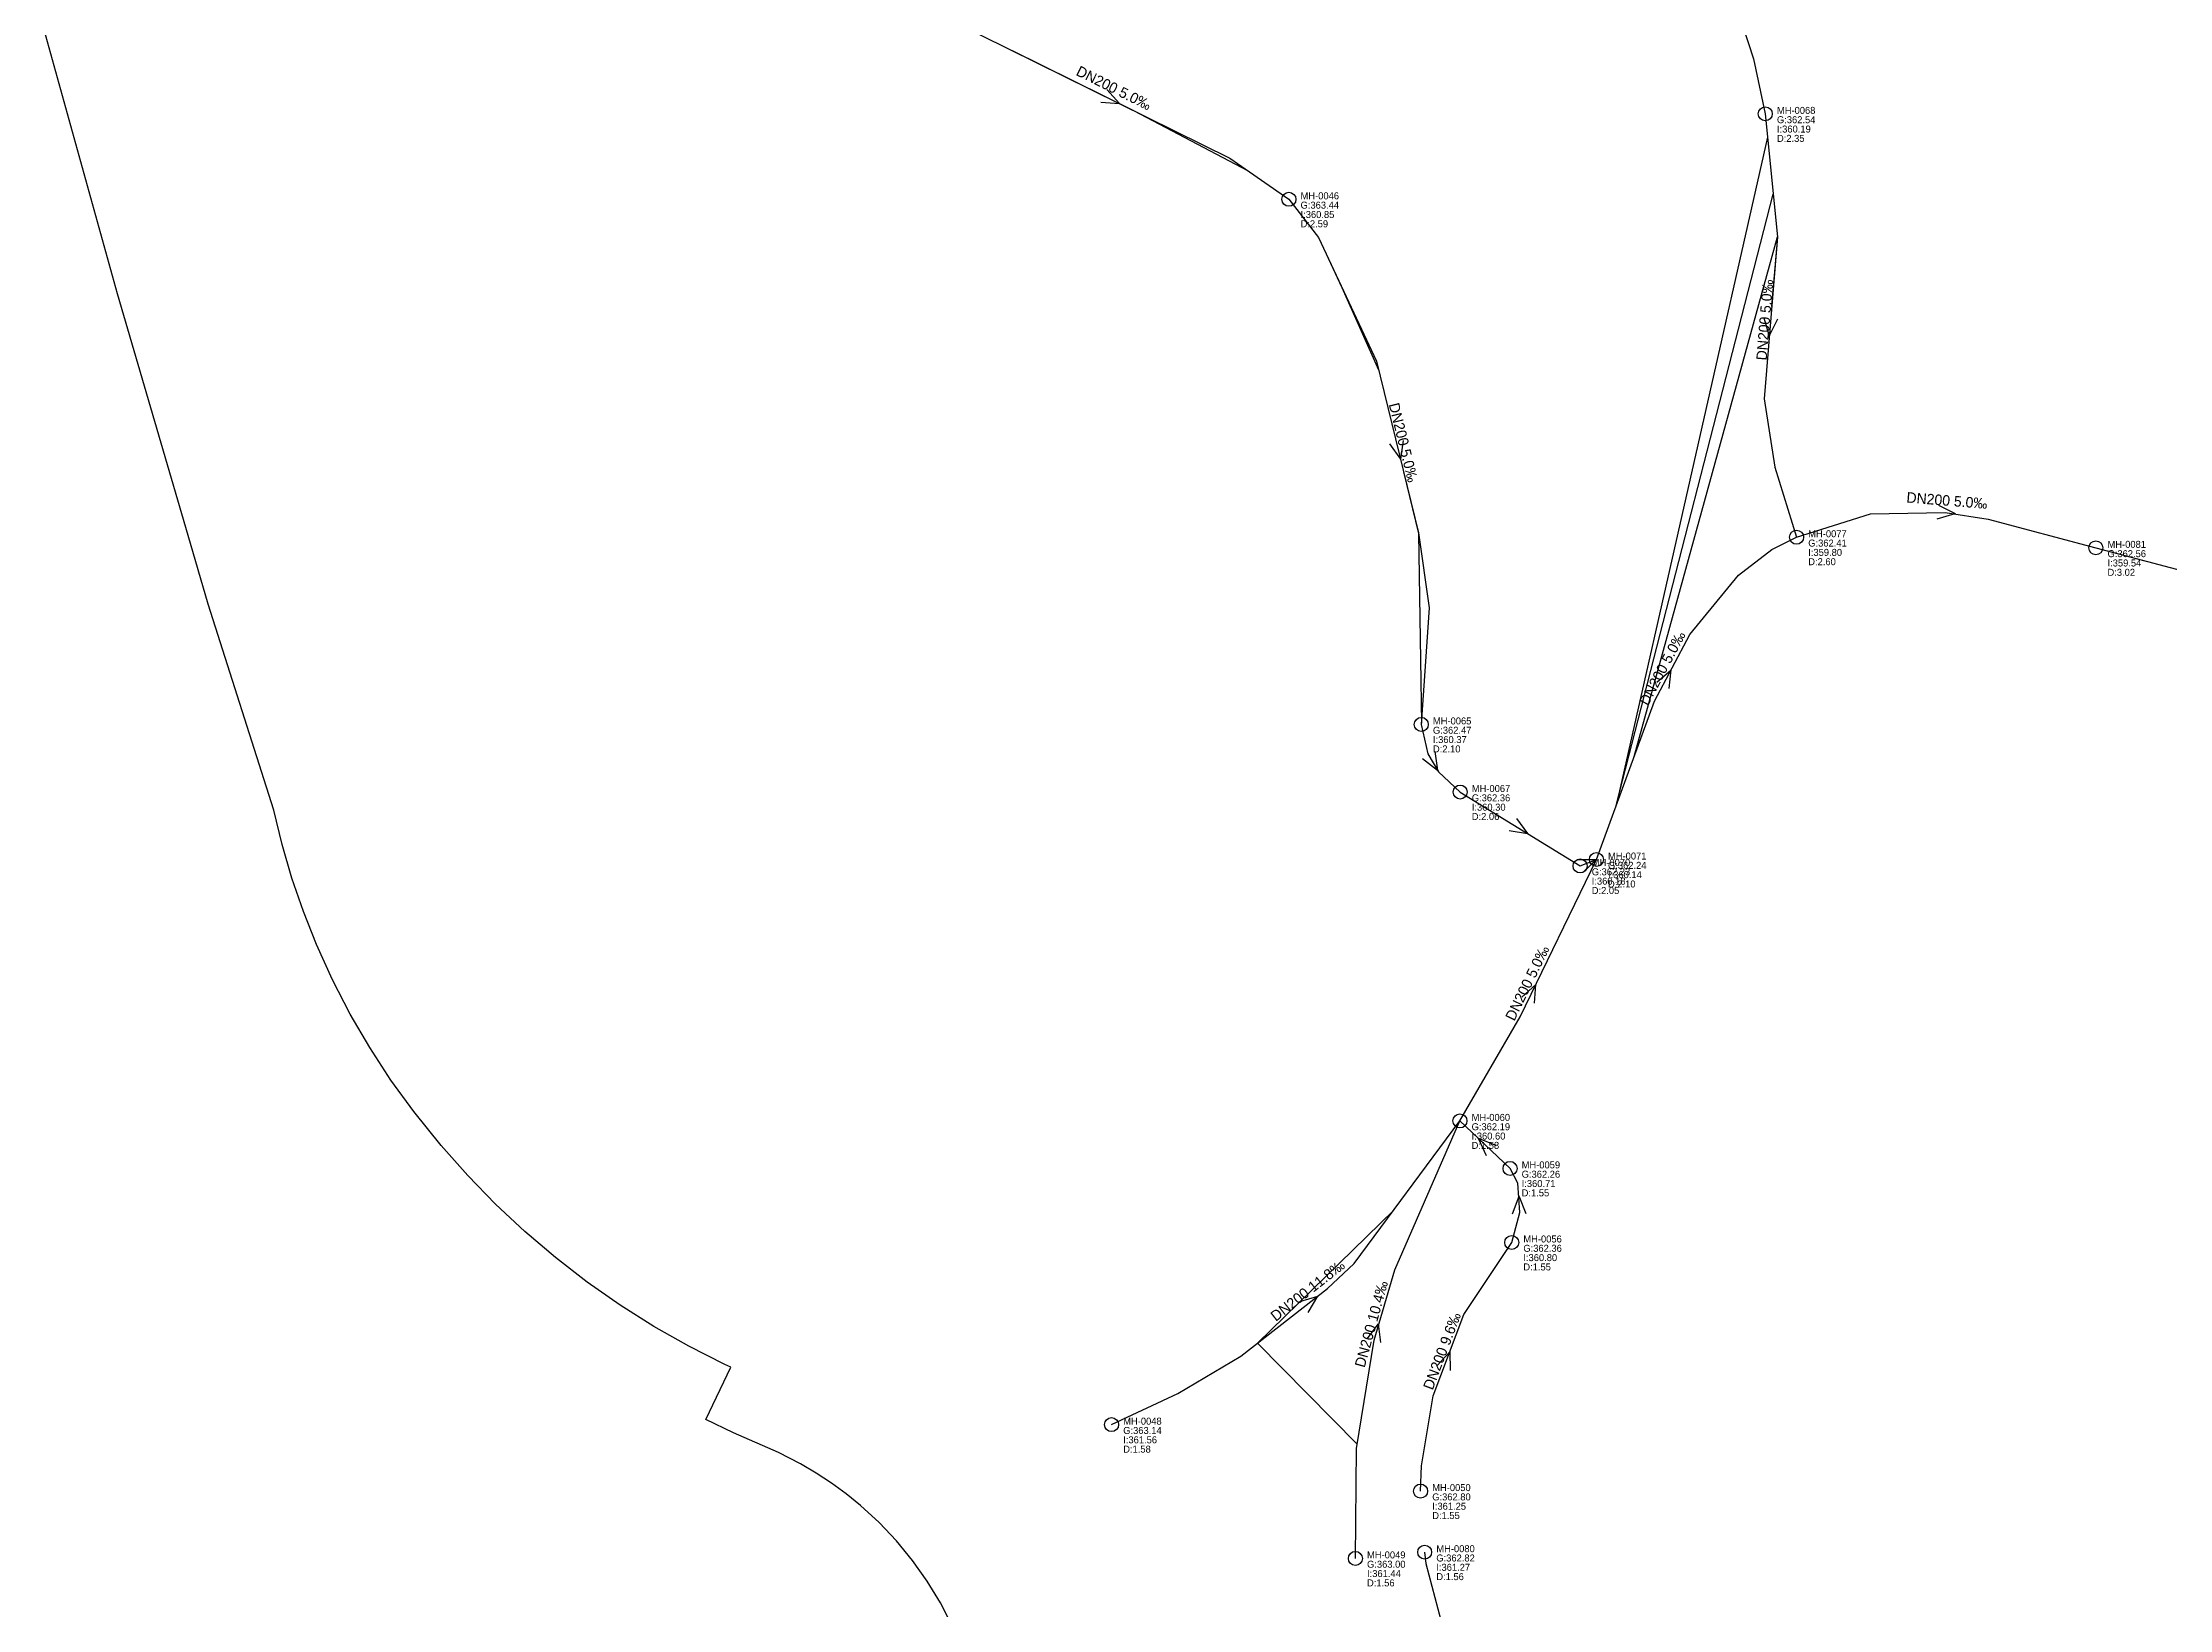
# Model space of a CAD drawing. Header units: metres. Extents: x 449901 to 451990, y 2566737 to 2570846.
# Drawn here: x 449958.3 to 450323.4, y 2570134.8 to 2570403.6 of the extents above; entities that cross this region are included whole.
import ezdxf
from ezdxf.enums import TextEntityAlignment as Align

# ---------------------------------------------------------------- set-up
doc = ezdxf.new("R2010")
doc.units = ezdxf.units.M
for name, color, linetype in [('SEW-CATCHMENT', 4, 'Continuous'), ('SEW-LABEL', 2, 'Continuous'), ('SEW-MH', 7, 'Continuous'), ('SEW-MH-LABEL', 8, 'Continuous'), ('SEW-PIPE-DN200', 3, 'Continuous'), ('SEW-RIDER', 8, 'Continuous')]:
    doc.layers.add(name, color=color, linetype=linetype)

msp = doc.modelspace()

# ---------------------------------------------------------------- linework, layer by layer
at = {"layer": 'SEW-CATCHMENT'}
msp.add_lwpolyline([(450114.38, 2570132.08), (450112.38, 2570135.94), (450110.12, 2570139.65), (450107.6, 2570143.2), (450104.85, 2570146.56), (450101.86, 2570149.71), (450098.66, 2570152.65), (450096.23, 2570154.63), (450093.71, 2570156.48), (450091.09, 2570158.19), (450088.4, 2570159.78), (450084.61, 2570161.71), (450076.87, 2570165.07), (450072.14, 2570167.36), (450076.39, 2570176.38), (450075.36, 2570176.84), (450069.22, 2570179.95), (450063.23, 2570183.35), (450057.41, 2570187.02), (450051.77, 2570190.97), (450046.32, 2570195.18), (450041.07, 2570199.64), (450036.04, 2570204.34), (450031.25, 2570209.27), (450026.7, 2570214.42), (450022.01, 2570220.24), (450018.08, 2570225.63), (450014.45, 2570231.19), (450011.1, 2570236.93), (450008.05, 2570242.83), (450005.3, 2570248.88), (450003.06, 2570254.54), (450001.08, 2570260.29), (449999.39, 2570266.07), (449997.96, 2570271.92), (449986.72, 2570307.31), (449983.29, 2570319.06), (449971.17, 2570360.55), (449958.28, 2570406.86)], dxfattribs=at)
at = {"layer": 'SEW-LABEL'}
for p, q in [((450140.96, 2570395.59), (450143.12, 2570393.19)), ((450139.9, 2570393.44), (450143.12, 2570393.19)), ((450253.7, 2570356.39), (450254.65, 2570353.3)), ((450256.09, 2570356.19), (450254.65, 2570353.3)), ((450191.81, 2570335.35), (450191.36, 2570332.15)), ((450189.48, 2570334.78), (450191.36, 2570332.15)), ((450283.69, 2570324.29), (450286.58, 2570322.86)), ((450283.5, 2570321.9), (450286.58, 2570322.86)), ((450235.34, 2570293.91), (450237.8, 2570296)), ((450237.46, 2570292.79), (450237.8, 2570296)), ((450195.16, 2570280.8), (450197.71, 2570278.81)), ((450197.23, 2570282), (450197.71, 2570278.81)), ((450211.25, 2570270.52), (450213.17, 2570267.92)), ((450209.99, 2570268.47), (450213.17, 2570267.92)), ((450221.75, 2570263.47), (450224.98, 2570263.47)), ((450222.64, 2570261.24), (450224.98, 2570263.47)), ((450212.2, 2570239.87), (450214.58, 2570242.05)), ((450214.35, 2570238.82), (450214.58, 2570242.05)), ((450206.13, 2570212.65), (450204.77, 2570215.58)), ((450207.78, 2570214.39), (450204.77, 2570215.58)), ((450210.56, 2570202.69), (450211.75, 2570205.7)), ((450212.96, 2570202.7), (450211.75, 2570205.7)), ((450174.06, 2570187.63), (450177.17, 2570188.53)), ((450175.54, 2570185.74), (450177.17, 2570188.53)), ((450185.66, 2570181.2), (450187.61, 2570183.78)), ((450187.98, 2570180.57), (450187.61, 2570183.78)), ((450197.68, 2570176.65), (450199.86, 2570179.04)), ((450199.92, 2570175.81), (450199.86, 2570179.04))]:
    msp.add_line(p, q, dxfattribs=at)
at = {"layer": 'SEW-MH'}
for centre in [(450253.98, 2570391.41), (450172.21, 2570376.75), (450259.35, 2570318.77), (450310.72, 2570316.95), (450194.93, 2570286.65), (450201.6, 2570275.05), (450222.19, 2570262.36), (450224.98, 2570263.47), (450201.57, 2570218.62), (450210.16, 2570210.47), (450210.45, 2570197.76), (450141.77, 2570166.5), (450194.81, 2570155.1), (450195.51, 2570144.62), (450183.62, 2570143.55)]:
    msp.add_circle(centre, 1.2, dxfattribs=at)
at = {"layer": 'SEW-PIPE-DN200'}
for points in [[(450231.37, 2570445.6), (450233.43, 2570439), (450248.11, 2570412.66), (450251.98, 2570400.87), (450253.98, 2570391.42), (450253.98, 2570391.41)], [(450110.68, 2570409.85), (450114.59, 2570407.27), (450162.06, 2570383.83), (450172.21, 2570376.75)], [(450253.98, 2570391.41), (450256.05, 2570370.34), (450253.77, 2570342.52), (450255.63, 2570330.78), (450259.35, 2570318.77)], [(450172.21, 2570376.75), (450172.21, 2570376.75), (450177.29, 2570370.21), (450187.22, 2570349), (450194.46, 2570319.55), (450196.29, 2570306.68), (450194.93, 2570286.65), (450194.93, 2570286.65)], [(450259.35, 2570318.77), (450272.05, 2570322.81), (450284.87, 2570323.01), (450292.22, 2570321.86), (450310.72, 2570316.95)], [(450224.98, 2570263.47), (450234.98, 2570290.66), (450241.01, 2570302.06), (450249.4, 2570312.26), (450255.08, 2570316.65), (450259.35, 2570318.77)], [(450310.72, 2570316.95), (450332.32, 2570311.22), (450359.36, 2570305.4)], [(450194.93, 2570286.65), (450196.05, 2570281.63), (450197.9, 2570278.51), (450201.6, 2570275.05), (450201.6, 2570275.05)], [(450201.6, 2570275.05), (450222.19, 2570262.36)], [(450201.57, 2570218.62), (450211.88, 2570236.48), (450224.98, 2570263.47)], [(450222.19, 2570262.36), (450224.98, 2570263.47)], [(450141.77, 2570166.5), (450153.17, 2570171.82), (450163.98, 2570178.25), (450178.86, 2570189.84), (450183.41, 2570194.18), (450201.57, 2570218.62)], [(450183.62, 2570143.55), (450183.8, 2570162.4), (450186.83, 2570181.01), (450190.4, 2570193.07), (450201.57, 2570218.62)], [(450210.16, 2570210.47), (450210.16, 2570210.47), (450201.57, 2570218.62)], [(450210.45, 2570197.76), (450211.83, 2570202.9), (450211.53, 2570207.95), (450210.16, 2570210.47)], [(450194.81, 2570155.1), (450194.97, 2570159.45), (450196.99, 2570171.44), (450202.25, 2570185.38), (450210.45, 2570197.76), (450210.45, 2570197.76)], [(450195.51, 2570144.62), (450195.7, 2570142.65), (450198.26, 2570132.95), (450204.92, 2570119.44), (450223.61, 2570097.84), (450241.67, 2570078.9), (450252.37, 2570064.84)]]:
    msp.add_lwpolyline(points, dxfattribs=at)
at = {"layer": 'SEW-RIDER'}
for points in [[(450124.73, 2570402.26), (450145.63, 2570391.95), (450165.11, 2570381.71)], [(450254.37, 2570387.43), (450228.38, 2570272.72), (450255.34, 2570377.63)], [(450231.47, 2570281.12), (450256.05, 2570370.34), (450255.07, 2570358.35)], [(450178.94, 2570366.68), (450181.32, 2570361.61), (450187.59, 2570347.51)], [(450191.89, 2570330.01), (450194.48, 2570319.43), (450194.94, 2570286.84)], [(450312.88, 2570316.38), (450316.77, 2570315.34), (450318.92, 2570314.78)], [(450194.93, 2570286.65), (450194.93, 2570286.65)], [(450183.92, 2570163.17), (450166.84, 2570180.48), (450190.2, 2570203.33)], [(450141.77, 2570166.5), (450141.77, 2570166.5), (450141.77, 2570166.5)], [(450141.77, 2570166.5), (450141.77, 2570166.5), (450141.77, 2570166.5)]]:
    msp.add_lwpolyline(points, dxfattribs=at)

# ---------------------------------------------------------------- texts
at = {"layer": 'SEW-LABEL'}
for s, rotation, p in [('DN200 5.0‰', -26.2747, (450141.77, 2570395.05)), ('DN200 5.0‰', 85.3092, (450254.78, 2570355.99)), ('DN200 5.0‰', -76.1925, (450191, 2570334.81)), ('DN200 5.0‰', -4.5582, (450285.09, 2570324.18)), ('DN200 5.0‰', 62.1258, (450237.1, 2570295.88)), ('DN200 5.0‰', 64.113, (450213.93, 2570241.9)), ('DN200 11.8‰', 37.9099, (450175.98, 2570188.81)), ('DN200 10.4‰', 74.6382, (450187.22, 2570183.53)), ('DN200 9.6‰', 69.3446, (450199.33, 2570178.83))]:
    msp.add_text(s, height=1.8, rotation=rotation, dxfattribs=at).set_placement(p, align=Align.CENTER)
at = {"layer": 'SEW-MH-LABEL'}
for s, p in [('G:362.54', (450255.98, 2570389.81)), ('MH-0068', (450255.98, 2570391.41)), ('D:2.35', (450255.98, 2570386.61)), ('I:360.19', (450255.98, 2570388.21)), ('G:363.44', (450174.21, 2570375.15)), ('MH-0046', (450174.21, 2570376.75)), ('D:2.59', (450174.21, 2570371.95)), ('I:360.85', (450174.21, 2570373.55)), ('G:362.41', (450261.35, 2570317.17)), ('MH-0077', (450261.35, 2570318.77)), ('MH-0081', (450312.72, 2570316.95)), ('D:2.60', (450261.35, 2570313.97)), ('I:359.80', (450261.35, 2570315.57)), ('G:362.56', (450312.72, 2570315.35)), ('D:3.02', (450312.72, 2570312.15)), ('I:359.54', (450312.72, 2570313.75)), ('MH-0065', (450196.93, 2570286.65)), ('G:362.47', (450196.93, 2570285.05)), ('I:360.37', (450196.93, 2570283.45)), ('D:2.10', (450196.93, 2570281.85)), ('G:362.36', (450203.6, 2570273.45)), ('MH-0067', (450203.6, 2570275.05)), ('D:2.06', (450203.6, 2570270.25)), ('I:360.30', (450203.6, 2570271.85)), ('MH-0070', (450224.19, 2570262.36)), ('G:362.24', (450226.98, 2570261.87)), ('MH-0071', (450226.98, 2570263.47)), ('G:362.23', (450224.19, 2570260.76)), ('D:2.05', (450224.19, 2570257.56)), ('I:360.18', (450224.19, 2570259.16)), ('D:2.10', (450226.98, 2570258.67)), ('I:360.14', (450226.98, 2570260.27)), ('MH-0060', (450203.57, 2570218.62)), ('G:362.19', (450203.57, 2570217.02)), ('D:1.58', (450203.57, 2570213.82)), ('I:360.60', (450203.57, 2570215.42)), ('MH-0059', (450212.16, 2570210.47)), ('G:362.26', (450212.16, 2570208.87)), ('I:360.71', (450212.16, 2570207.27)), ('D:1.55', (450212.16, 2570205.67)), ('G:362.36', (450212.45, 2570196.16)), ('MH-0056', (450212.45, 2570197.76)), ('D:1.55', (450212.45, 2570192.96)), ('I:360.80', (450212.45, 2570194.56)), ('MH-0048', (450143.77, 2570166.5)), ('G:363.14', (450143.77, 2570164.9)), ('I:361.56', (450143.77, 2570163.3)), ('D:1.58', (450143.77, 2570161.7)), ('MH-0050', (450196.81, 2570155.1)), ('G:362.80', (450196.81, 2570153.5)), ('I:361.25', (450196.81, 2570151.9)), ('D:1.55', (450196.81, 2570150.3)), ('MH-0080', (450197.51, 2570144.62)), ('G:363.00', (450185.62, 2570141.95)), ('MH-0049', (450185.62, 2570143.55)), ('G:362.82', (450197.51, 2570143.02)), ('I:361.27', (450197.51, 2570141.42)), ('D:1.56', (450185.62, 2570138.75)), ('I:361.44', (450185.62, 2570140.35)), ('D:1.56', (450197.51, 2570139.82))]:
    msp.add_text(s, height=1.2, dxfattribs=at).set_placement(p)

doc.saveas('drawing.dxf')
